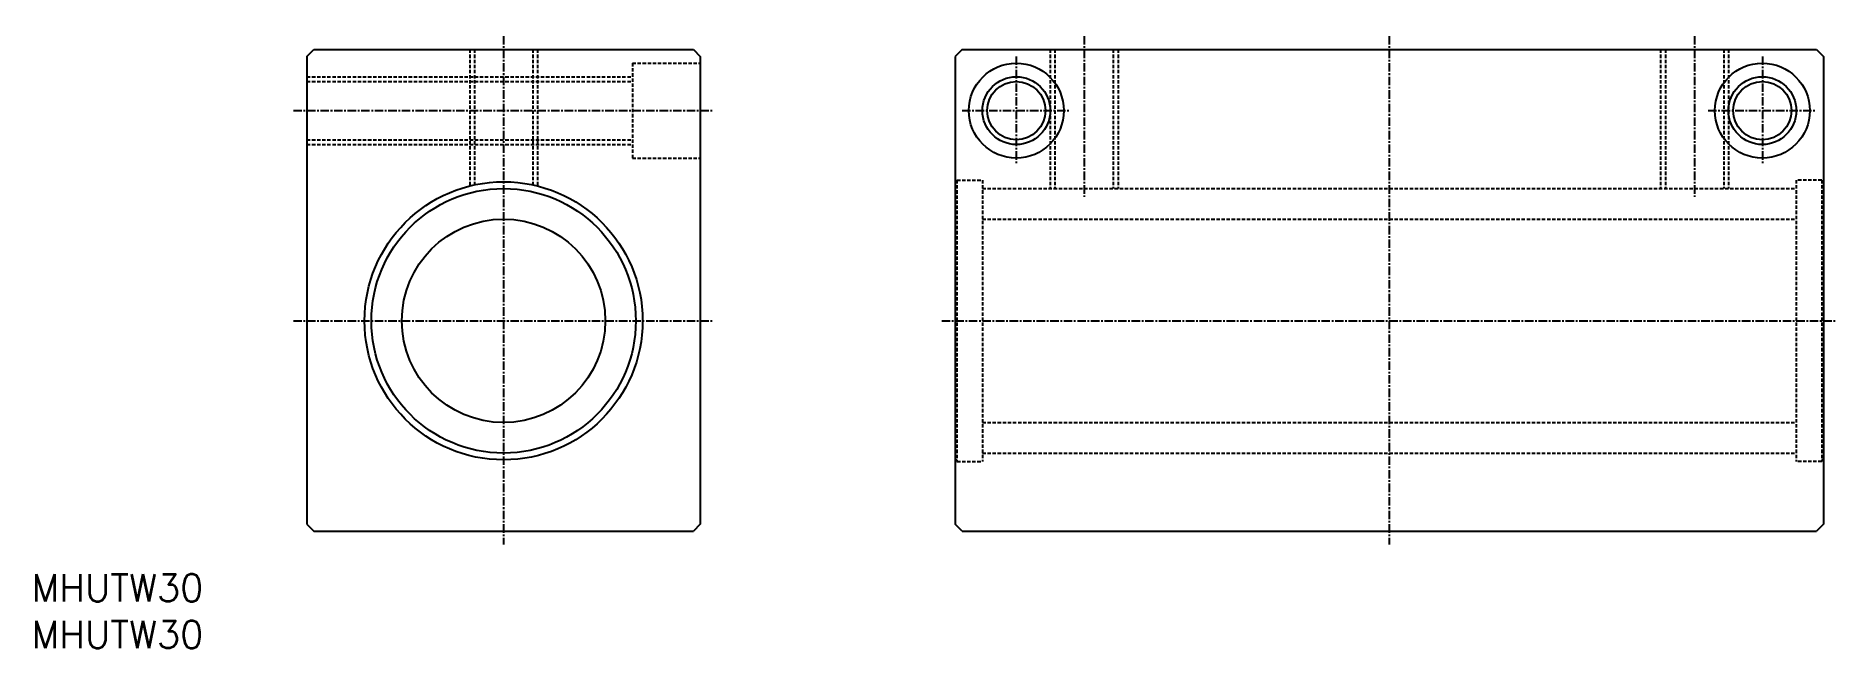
# Model space of a CAD drawing. Extents: x 1554 to 1819, y 135 to 226.
import ezdxf

# ---------------------------------------------------------------- set-up
doc = ezdxf.new("R2010")
doc.units = 0
doc.linetypes.add('CENTER', pattern=[2, 1.25, -0.25, 0.25, -0.25])
doc.linetypes.add('DASHED', pattern=[0.75, 0.5, -0.25])
doc.layers.get('0').update_dxf_attribs({"linetype": 'CONTINUOUS'})
doc.layers.add('CENTER', color=1, linetype='CENTER')
doc.styles.get("Standard").update_dxf_attribs({"font": 'txt.shx', "bigfont": 'bigfont.shx'})

msp = doc.modelspace()

# ---------------------------------------------------------------- linework, layer by layer
at = {"color": 7, "linetype": 'CONTINUOUS'}
for p, q in [((1593.84, 222.58), (1594.84, 223.58)), ((1594.84, 223.58), (1650.84, 223.58)), ((1650.84, 223.58), (1651.84, 222.58)), ((1690.44, 223.58), (1689.44, 222.58)), ((1690.44, 223.58), (1816.44, 223.58)), ((1816.44, 223.58), (1817.44, 222.58)), ((1593.84, 222.58), (1593.84, 153.58)), ((1651.84, 222.58), (1651.84, 153.58)), ((1689.44, 222.58), (1689.44, 153.58)), ((1817.44, 222.58), (1817.44, 153.58)), ((1618.54, 219.1), (1618.54, 219.1)), ((1618.54, 214.62), (1618.54, 214.62)), ((1593.84, 153.58), (1594.84, 152.58)), ((1594.84, 152.58), (1650.84, 152.58)), ((1651.84, 153.58), (1650.84, 152.58)), ((1690.44, 152.58), (1689.44, 153.58)), ((1690.44, 152.58), (1816.44, 152.58)), ((1817.44, 153.58), (1816.44, 152.58))]:
    msp.add_line(p, q, dxfattribs=at)
at = {"color": 3, "linetype": 'DASHED'}
for p, q in [((1617.84, 223.58), (1617.84, 203.46)), ((1618.54, 223.58), (1618.54, 203.62)), ((1627.14, 223.58), (1627.14, 203.62)), ((1627.84, 223.58), (1627.84, 203.46)), ((1703.44, 223.58), (1703.44, 203.08)), ((1704.14, 223.58), (1704.14, 203.08)), ((1712.74, 223.58), (1712.74, 203.08)), ((1713.44, 223.58), (1713.44, 203.08)), ((1793.44, 223.58), (1793.44, 203.08)), ((1794.14, 223.58), (1794.14, 203.08)), ((1802.74, 223.58), (1802.74, 203.08)), ((1803.44, 223.58), (1803.44, 203.08)), ((1641.84, 221.58), (1641.84, 207.58)), ((1641.84, 221.58), (1651.84, 221.58)), ((1593.84, 219.58), (1641.84, 219.58)), ((1593.84, 218.88), (1641.84, 218.88)), ((1593.84, 210.28), (1641.84, 210.28)), ((1593.84, 209.58), (1641.84, 209.58)), ((1641.84, 207.58), (1651.84, 207.58)), ((1689.44, 204.08), (1689.69, 204.08)), ((1689.69, 204.33), (1689.69, 162.83)), ((1689.69, 204.33), (1693.44, 204.33)), ((1693.44, 204.33), (1693.44, 162.83)), ((1693.44, 203.08), (1813.44, 203.08)), ((1813.44, 204.33), (1813.44, 162.83)), ((1817.19, 204.33), (1813.44, 204.33)), ((1817.19, 204.33), (1817.19, 162.83)), ((1817.44, 204.08), (1817.19, 204.08)), ((1693.44, 198.58), (1813.44, 198.58)), ((1693.44, 168.58), (1813.44, 168.58)), ((1689.44, 163.08), (1689.69, 163.08)), ((1689.69, 162.83), (1693.44, 162.83)), ((1693.44, 164.08), (1813.44, 164.08)), ((1817.19, 162.83), (1813.44, 162.83)), ((1817.44, 163.08), (1817.19, 163.08))]:
    msp.add_line(p, q, dxfattribs=at)
at = {"color": 7, "linetype": 'CONTINUOUS'}
for centre, radius in [((1698.44, 214.58), 7), ((1808.44, 214.58), 7), ((1698.44, 214.58), 4.3), ((1808.44, 214.58), 4.3), ((1622.84, 183.58), 20.5), ((1622.84, 183.58), 19.5), ((1622.84, 183.58), 15)]:
    msp.add_circle(centre, radius, dxfattribs=at)
at = {"color": 3, "linetype": 'CONTINUOUS'}
for centre in [(1698.44, 214.58), (1808.44, 214.58)]:
    msp.add_circle(centre, 5, dxfattribs=at)
at = {"layer": 'CENTER', "color": 1, "linetype": 'CENTER'}
for p, q in [((1622.84, 225.58), (1622.84, 150.58)), ((1708.44, 225.58), (1708.44, 201.86)), ((1753.44, 225.58), (1753.44, 150.58)), ((1798.44, 225.58), (1798.44, 201.86)), ((1698.44, 222.58), (1698.44, 206.58)), ((1808.44, 222.58), (1808.44, 206.58)), ((1591.84, 214.58), (1653.84, 214.58)), ((1690.44, 214.58), (1706.44, 214.58)), ((1800.44, 214.58), (1816.44, 214.58)), ((1591.84, 183.58), (1653.84, 183.58)), ((1687.44, 183.58), (1819.44, 183.58))]:
    msp.add_line(p, q, dxfattribs=at)

# ---------------------------------------------------------------- texts
at = {"color": 7, "linetype": 'CONTINUOUS'}
for p in [(1553.21, 142.2), (1553.21, 135.33)]:
    msp.add_text('MHUTW30', height=4, dxfattribs=at).set_placement(p)

doc.saveas('drawing.dxf')
